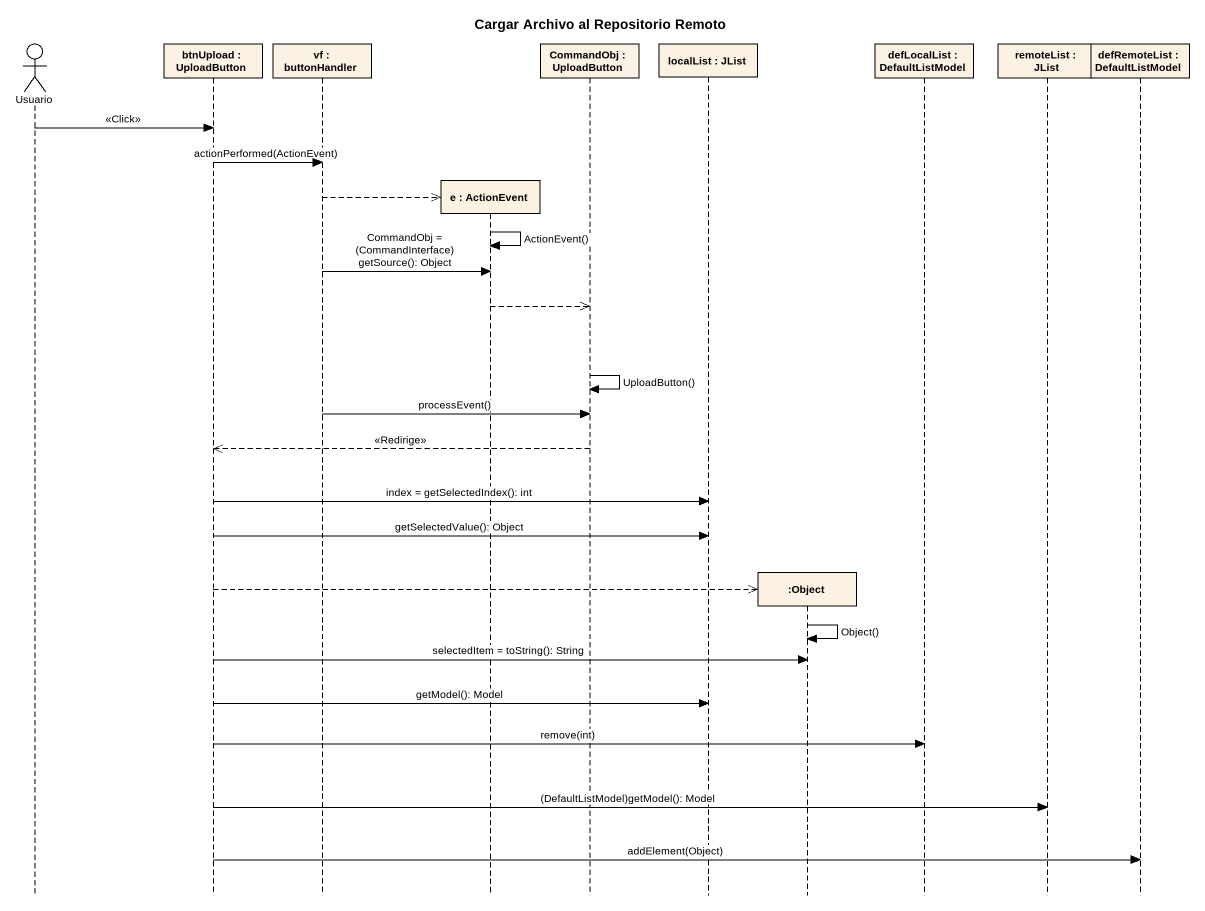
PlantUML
@startuml
title Cargar Archivo al Repositorio Remoto
hide footbox
actor Usuario
participant "btnUpload : UploadButton" as btnUpload
participant "vf : buttonHandler" as vf
participant "e : ActionEvent" as e
participant "CommandObj : UploadButton" as CommandObj
participant "localList : JList" as localList
participant ":Object" as Object_
participant "defLocalList : DefaultListModel" as defLocalList
participant "remoteList : JList" as remoteList
participant "defRemoteList : DefaultListModel" as defRemoteList

Usuario -> btnUpload : <<Click>>
btnUpload -> vf : actionPerformed(ActionEvent)
vf -->> e **
e -> e : ActionEvent()
vf -> e : CommandObj = (CommandInterface) getSource(): Object
e -->> CommandObj
CommandObj -> CommandObj : UploadButton()
vf -> CommandObj : processEvent()
CommandObj -->> btnUpload : <<Redirige>>
btnUpload -> localList : index = getSelectedIndex(): int
btnUpload -> localList : getSelectedValue(): Object
btnUpload -->> Object_ **
Object_ -> Object_ : Object()
btnUpload -> Object_ : selectedItem = toString(): String
btnUpload -> localList : getModel(): Model
btnUpload -> defLocalList : remove(int)
btnUpload -> remoteList : (DefaultListModel)getModel(): Model
btnUpload -> defRemoteList : addElement(Object)
@enduml
